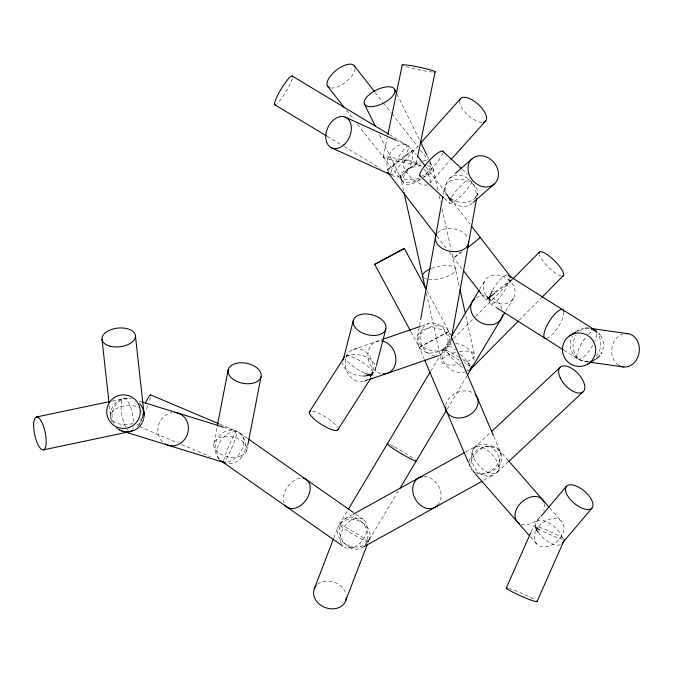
<?xml version="1.0" encoding="UTF-8"?>
<svg xmlns="http://www.w3.org/2000/svg" width="673" height="673" viewBox="0 0 673 673"><rect width="100%" height="100%" fill="white"/><g stroke="black" fill="none" stroke-linecap="round" stroke-linejoin="round"><path stroke-width="0.5" stroke-dasharray="3.37 2.52" d="M417.521 336.668L419.372 326.422M419.557 325.396L420.667 319.254M443.213 194.362L444.323 188.204M476.955 196.516L477.51 193.445M213.888 443.381L217.068 427.019M246.747 450.363L247.546 446.275M383.231 157.028L387.244 137.612M416.141 163.775L417.411 157.642M375.391 369.477L376.173 366.432M333.825 537.895L337.964 527.11M368.173 542.186L369.3 539.25M531.224 531.687L533.765 525.966M339.209 524.57L347.764 510.218M430.754 371.067L443.616 349.497M368.064 541.799A16.8 1.211 30.8 0 0 347.075 528.036A16.8 1.211 30.8 0 0 345.771 529.71A16.8 1.211 30.8 0 0 368.064 541.799L398.542 490.684M447.284 408.948L467.121 375.694M443.465 349.758L449.943 338.948M479.571 289.474L484.779 280.784M505.734 311.195L513.541 298.156M536.398 521.76L540.411 517.024M404.17 161.47L418.076 145.982M430.081 182.896L450.237 160.435M447.638 344.736L452.786 339.545M453.518 338.805L474.827 317.294M475.559 316.554L512.296 279.472M519.152 320.289L541.193 298.038M473.977 447.999L490.735 432.31M497.288 472.185L507.955 462.2M449.926 178.109L454.544 174.088M410.883 331.663L419.296 347.344L448.899 331.453L427.119 290.879M448.899 331.453L419.296 347.344M576.719 331.377L578.452 330.292M345.14 518.69L352.467 514.635M465.422 452.079L477.35 445.476M483.82 480.303L493.915 474.717M353.216 349.556L382.054 339.596M421.441 325.993L428.339 323.62M364.101 381.322L368.064 379.959M112.425 400.99L123.731 398.609M584.509 361.451L587.563 361.889M139.134 401.108L141.128 401.722M223.369 427.136L235.407 430.863M219.625 424.099L236.888 431.41M139.361 426.623L177.722 442.859M181.559 444.483L210.329 456.656M395.758 140.161L407.03 145.292M389.398 134.592L408.309 145.982M327.145 136.291L340.647 144.434M344.248 146.605L380.262 168.309M490.213 303.7L495.513 307.039M564.117 350.313L578.023 359.088M240.042 433.168L247.714 438.535M355.84 514.222L363.588 519.649M462.368 169.327L467.676 174.214M444.306 198.358L449.614 203.246M498.415 449.194L508.09 460.256M549.858 508.031L561.576 521.432M472.85 470.991L474.919 473.363M530.492 536.919L536.692 544.011M375.071 92.277L382.836 102.17M383.484 102.994L391.257 112.887M391.905 113.712L417.798 146.68M420.389 149.978L428.163 159.871M346.469 110.246L352.946 118.49M357.481 124.261L403.447 182.795M413.003 150.155A16.8 0.429 -37.6 0 1 393.057 165.97A16.8 0.429 -37.6 0 1 393.015 165.078A16.8 0.429 -37.6 0 1 413.003 150.155L416.2 154.302M425.807 166.769L448.218 195.851M453.981 203.33L469.99 224.101M436.962 236.29L445.93 247.925M449.135 252.081L462.469 269.385M482.061 294.808L485.847 299.729M396.994 94.17L419.977 140.977M427.33 155.959L428.709 158.769M429.172 159.703L431.931 165.322M379.555 134.878L401.621 179.817M449.64 333.017L450.464 334.935M493.839 436.541L501.208 453.804M418.556 345.779L424.276 359.172M468.829 463.504L470.057 466.389M433.193 168.999L437.955 190.425M439.09 195.532L440.453 201.656M442.043 208.798L451.129 249.624M452.037 253.704L459.306 286.42M465.876 315.94L474.482 354.629M400.359 176.149L403.766 191.452M426.438 293.369L441.614 361.569M109.337 405.525L110.599 416.898M442.893 153.158A16.8 3.592 -47.3 0 1 434.354 165.659A16.8 3.592 -47.3 0 1 422.333 175.754M472.034 181.491A16.8 3.592 -47.3 0 1 454.325 201.564M451.869 202.985A16.8 3.592 -47.3 0 1 449.396 201.269M451.751 196.617A16.8 3.592 -47.3 0 1 469.409 178.934M472.623 202.859A16.8 13.914 48.9 0 1 454.872 203.776M447.696 195.952A16.8 13.914 48.9 0 1 458.978 175.232A16.8 13.914 48.9 0 1 475.609 197.635M447.402 196.255A16.8 11.407 10.2 0 1 458.843 179.211A16.8 11.407 10.2 0 1 476.417 196.524M475.937 197.231A16.8 11.407 10.2 0 1 453.72 200.512M437.559 232.951A16.8 11.407 10.2 0 1 453.602 228.736A16.8 11.407 10.2 0 1 467.802 237.83M544.449 503.606A16.8 11.786 -41.2 0 1 543.767 510.748M539.914 517.192A16.8 11.786 -41.2 0 1 521.331 524.334M538.585 526.74A16.8 11.786 -41.2 0 1 562.88 523.258A16.8 11.786 -41.2 0 1 548.857 546.148A16.8 11.786 -41.2 0 1 535.607 531.611M560.441 544.676A16.8 7.925 40.2 0 1 538.98 533.496M535.531 526.665A16.8 7.925 40.2 0 1 546.745 521.878A16.8 7.925 40.2 0 1 562.737 538.779M562.586 539.384A16.8 1.439 23.9 0 1 540.747 530.358M534.362 526.665A16.8 1.439 23.9 0 1 537.576 526.614M539.132 527.136A16.8 1.439 23.9 0 1 563.57 538.518M508.763 588.252A16.8 1.439 23.9 0 1 535.186 599.963M563.856 312.045A16.8 5.258 -57.8 0 1 558.11 327.103A16.8 5.258 -57.8 0 1 547.056 338.267M596.858 334.17A16.8 5.258 -57.8 0 1 594.797 341.169M592.745 345.266A16.8 5.258 -57.8 0 1 577.451 358.591A16.8 5.258 -57.8 0 1 586.351 336.626M588.488 334.271A16.8 5.258 -57.8 0 1 593.022 330.805M588.623 361.485A16.8 16.547 58 0 1 572.622 336.046M576.5 331.621A16.8 16.547 58 0 1 583.987 328.315M600.568 335.516A16.8 16.547 58 0 1 602.226 351.483M599.231 336.424A16.8 13.771 -81.9 0 1 596.379 356.354M588.446 361.334A16.8 13.771 -81.9 0 1 574.784 353.737A16.8 13.771 -81.9 0 1 576.063 335.137M579.756 330.973A16.8 13.771 -81.9 0 1 583.39 328.878M618.529 365.195A16.8 13.771 -81.9 0 1 611.883 348.336A16.8 13.771 -81.9 0 1 622.979 334.027M388.666 171.884A16.8 11.777 -65.5 0 1 397.785 145.721A16.8 11.777 -65.5 0 1 412.128 159.821A16.8 11.777 -65.5 0 1 392.342 175.51M391.619 175.081A16.8 11.777 -65.5 0 1 390.929 174.585M390.887 172.507A16.8 2.785 -58.9 0 1 404.338 148.969A16.8 2.785 -58.9 0 1 405.44 155.766A16.8 2.785 -58.9 0 1 391.274 174.862M292.343 78.295A16.8 2.785 -58.9 0 1 285.806 92.058A16.8 2.785 -58.9 0 1 276.771 103.995M462.561 251.509A16.8 0.429 -37.6 0 1 453.661 257.902A16.8 0.429 -37.6 0 1 460.525 252.106M432.571 72.011A16.8 1.329 11.7 0 1 405.558 66.551M381.011 373.599A16.8 13.611 71 0 1 367.921 355.302A16.8 13.611 71 0 1 380.96 340.959M368.358 378.975A16.8 13.611 71 0 1 346.301 369.864A16.8 13.611 71 0 1 357.691 348.799A16.8 13.611 71 0 1 372.808 370.739M346.065 356.85A16.8 10.23 14.5 0 1 367.71 357.733A16.8 10.23 14.5 0 1 374.011 372.102M362.411 376.03A16.8 10.23 14.5 0 1 342.658 362.537M364.724 373.128A16.8 4.248 32.6 0 1 345.257 358.473M345.821 355.664A16.8 4.248 32.6 0 1 358.995 360.232A16.8 4.248 32.6 0 1 372.32 371.033M312.398 411.161A16.8 4.248 32.6 0 1 326.069 417.31A16.8 4.248 32.6 0 1 337.215 427.103M476.139 297.819A16.8 13.553 30.9 0 1 485.469 295.935M492.207 297.92A16.8 13.553 30.9 0 1 502.134 309.302M486.091 295.472A16.8 13.553 30.9 0 1 495.05 275.021A16.8 13.553 30.9 0 1 515.089 293.563A16.8 13.553 30.9 0 1 492.123 301.058M512.372 279.362A16.8 0.429 -37.6 0 1 495.698 292.646M486.217 299.561A16.8 0.429 -37.6 0 1 486.301 299.224M495.118 292.074A16.8 0.429 -37.6 0 1 512.288 279.278M509.158 277.663A16.8 5.258 -57.8 0 1 499.534 297.861A16.8 5.258 -57.8 0 1 489.153 301.277M492.855 289.827A16.8 5.258 -57.8 0 1 507.366 275.005M429.34 163.135A16.8 7.437 -26.1 0 1 423.855 177.092M420.776 178.875A16.8 7.437 -26.1 0 1 401.344 178.488A16.8 7.437 -26.1 0 1 420.406 163.337M429.761 161.924A16.8 7.596 -38.1 0 1 422.989 177.285M420.171 179.523A16.8 7.596 -38.1 0 1 402.748 180.305A16.8 7.596 -38.1 0 1 420.314 161.798M423.115 160.931A16.8 7.596 -38.1 0 1 427.086 160.679M355.033 68.722A16.8 7.596 -38.1 0 1 345.855 81.988A16.8 7.596 -38.1 0 1 330.712 88.012M431.41 268.451A16.8 6.175 -12.5 0 1 452.382 266.348A16.8 6.175 -12.5 0 1 450.439 274.946A16.8 6.175 -12.5 0 1 428.92 279.497M426.564 279.093A16.8 6.175 -12.5 0 1 424.57 278.361M427.574 165.743A16.8 6.175 -12.5 0 1 423.586 177.016M419.086 178.379A16.8 6.175 -12.5 0 1 400.418 175.014A16.8 6.175 -12.5 0 1 422.551 165.558M427.54 184.865A16.8 7.496 41.9 0 1 409.739 176.183A16.8 7.496 41.9 0 1 404.675 160.965A16.8 7.496 41.9 0 1 421.517 166.753M424.083 169.243A16.8 7.496 41.9 0 1 429.929 182.728M481.885 122.368A16.8 7.496 41.9 0 1 467.466 114.847A16.8 7.496 41.9 0 1 459.625 101.472M450.742 340.496A16.8 11.407 10.2 0 1 448.487 346.57M443.7 349.716A16.8 11.407 10.2 0 1 419.447 343.466A16.8 11.407 10.2 0 1 427.978 328.113A16.8 11.407 10.2 0 1 450.212 338.014M445.762 405.297A16.8 12.88 -23.1 0 1 456.614 392.712A16.8 12.88 -23.1 0 1 473.321 393.183M474.036 393.688A16.8 12.88 -23.1 0 1 474.776 394.311M444.003 348.378A16.8 12.88 -23.1 0 1 419.742 347.924A16.8 12.88 -23.1 0 1 428.962 327.583A16.8 12.88 -23.1 0 1 450.161 334.784M450.027 339.537A16.8 12.88 -23.1 0 1 447.882 344.265M435.044 355.857A16.8 13.611 71 0 1 420.12 336.811A16.8 13.611 71 0 1 435.81 323.427A16.8 13.611 71 0 1 447.755 345.022M445.837 350.086A16.8 13.611 71 0 1 439.864 355.176M142.928 417.21A16.8 9.405 -6.3 0 1 142.466 417.866M141.919 418.505A16.8 9.405 -6.3 0 1 139.858 420.314M133.027 423.468A16.8 9.405 -6.3 0 1 112.744 420.793A16.8 9.405 -6.3 0 1 116.732 408.503A16.8 9.405 -6.3 0 1 138.344 407.098M111.735 421.374A16.8 16.791 -48.1 0 1 130.377 398.517M162.504 441.841A16.8 15.126 -72.8 0 1 158.719 424.579A16.8 15.126 -72.8 0 1 171.775 412.717M142.567 413.5A16.8 15.126 -72.8 0 1 141.776 419.397M141.389 420.532A16.8 15.126 -72.8 0 1 140.935 421.635M139.816 423.746A16.8 15.126 -72.8 0 1 136.846 427.397M113.611 423.317A16.8 15.126 -72.8 0 1 115.091 405.811A16.8 15.126 -72.8 0 1 130.057 398.492M131.117 398.677A16.8 15.126 -72.8 0 1 132.16 398.946M127.937 430.114A16.8 5.359 78.1 0 1 127.037 429.012M125.708 426.842A16.8 5.359 78.1 0 1 121.09 404.717A16.8 5.359 78.1 0 1 127.702 401.251A16.8 5.359 78.1 0 1 133.582 422.72M133.254 427.33A16.8 5.359 78.1 0 1 132.901 428.76M469.409 461.787A16.8 12.88 -23.1 0 1 494.024 447.36A16.8 12.88 -23.1 0 1 494.159 470.065A16.8 12.88 -23.1 0 1 469.418 463.689M423.923 476.551A16.8 13.325 61 0 1 438.687 486.36A16.8 13.325 61 0 1 438.712 503.984M476.282 473.472A16.8 11.786 -41.2 0 1 480 449.572A16.8 11.786 -41.2 0 1 500.375 456.799A16.8 11.786 -41.2 0 1 477.132 473.775M459.524 351.533A16.8 6.175 -12.5 0 1 474.297 353.99A16.8 6.175 -12.5 0 1 464.606 362.629M461.249 363.672A16.8 6.175 -12.5 0 1 441.799 362.209A16.8 6.175 -12.5 0 1 456.008 352.231M468.501 370.327A16.8 4.459 44.7 0 1 466.869 369.94M462.486 367.584A16.8 4.459 44.7 0 1 446.241 349.699M445.711 347.529A16.8 4.459 44.7 0 1 445.812 346.763A16.8 13.553 30.9 0 0 445.198 347.436M448.639 346.065A16.8 4.459 44.7 0 1 455.301 349.817M460.542 354.309A16.8 4.459 44.7 0 1 469.855 366.499M561.316 276.073A16.8 4.459 44.7 0 1 548.857 267.703A16.8 4.459 44.7 0 1 539.325 254.899M390.037 444.718A16.8 1.211 30.8 0 1 390.668 445.013M391.249 445.29A16.8 1.211 30.8 0 1 393.722 446.552M394.471 446.948A16.8 1.211 30.8 0 1 413.155 458.363M470.427 366.154A16.8 1.211 30.8 0 1 464.437 363.142M459.508 360.366A16.8 1.211 30.8 0 1 444.079 349.464M445.669 350.044A16.8 1.211 30.8 0 1 458.65 357.043M462.696 359.517A16.8 1.211 30.8 0 1 471.007 365.145M468.576 370.604A16.8 13.553 30.9 0 1 467.685 371.092M465.766 371.866A16.8 13.553 30.9 0 1 446.771 366.28A16.8 13.553 30.9 0 1 443.97 348.934M448.411 345.106A16.8 13.553 30.9 0 1 452.399 343.827M455.714 343.634A16.8 13.553 30.9 0 1 474.053 360.762M240.227 456.336A16.8 10.171 11 0 1 213.997 446.805A16.8 10.171 11 0 1 234.675 437.467A16.8 10.171 11 0 1 242.835 455.158M218.944 458.717A16.8 15.126 -72.8 0 1 219.078 436.331A16.8 15.126 -72.8 0 1 239.554 433.025A16.8 15.126 -72.8 0 1 243.315 454.78M242.036 456.79A16.8 15.126 -72.8 0 1 226.263 463.167M284.124 503.101A16.8 11.365 -55 0 1 287.354 487.067A16.8 11.365 -55 0 1 301.235 478.175M219.381 459.491A16.8 11.365 -55 0 1 226.279 434.901A16.8 11.365 -55 0 1 243.719 441.547A16.8 11.365 -55 0 1 226.204 462.082M223.722 460.584A16.8 1.708 -67.1 0 1 233.06 436.928A16.8 1.708 -67.1 0 1 235.743 437.383A16.8 1.708 -67.1 0 1 225.27 460.854M150.491 397.179A16.8 1.708 -67.1 0 1 148.817 402.698M147.707 405.735A16.8 1.708 -67.1 0 1 145.503 411.195M143.113 416.545A16.8 1.708 -67.1 0 1 141.717 419.422M141.271 420.289A16.8 1.708 -67.1 0 1 140.842 421.113M140.421 421.878A16.8 1.708 -67.1 0 1 137.418 424.066M141.599 411.708A16.8 1.708 -67.1 0 1 142.053 410.606M363.664 546.543A16.8 13.325 61 0 1 353.603 548.924M346.797 545.483A16.8 13.325 61 0 1 341.337 522.576A16.8 13.325 61 0 1 361.065 521.382A16.8 13.325 61 0 1 365.582 544.348M317.698 584.223A16.8 13.435 21 0 1 334.801 582.423A16.8 13.435 21 0 1 346.2 595.26M349.893 546.106A16.8 13.435 21 0 1 338.351 526.236A16.8 13.435 21 0 1 361.729 522.231A16.8 13.435 21 0 1 366.617 543.237M365.86 543.902A16.8 13.435 21 0 1 365.052 544.507M363.26 545.542A16.8 13.435 21 0 1 355.714 547.09M352.206 546.703A16.8 13.435 21 0 1 351.045 546.442M341.177 543.414A16.8 11.365 -55 0 1 349.918 520.978A16.8 11.365 -55 0 1 366.802 525.268A16.8 11.365 -55 0 1 354.856 546.888M347.445 548.302A16.8 11.365 -55 0 1 343.07 546.182M390.508 159.636A16.8 1.329 11.7 0 0 416.107 163.867A16.8 1.329 11.7 0 0 392.452 157.701A16.8 1.329 11.7 0 0 390.508 159.636M474.154 458.49A16.8 8.631 46.9 0 0 496.834 472.597A16.8 8.631 46.9 0 0 485.906 449.194A16.8 8.631 46.9 0 0 474.154 458.49M471.42 457.396A16.8 13.325 61 0 0 493.065 475.146A16.8 13.325 61 0 0 492.409 447.738A16.8 13.325 61 0 0 471.42 457.396"/><path stroke-width="1.01" d="M420.667 319.254L442.842 196.407M451.045 340.084L476.585 198.569M217.27 426.001L228.189 369.771M247.74 445.257L261.048 376.762A16.8 10.171 11 0 0 238.503 362.957A16.8 10.171 11 0 0 234.313 380.085A16.8 10.171 11 0 0 261.048 376.762M387.884 134.541L402.244 65.062M417.622 156.624L435.153 71.809M343.112 360.072L353.317 320.508M376.434 365.422L385.856 328.904A16.8 10.23 14.5 0 0 363.664 314.03A16.8 10.23 14.5 0 0 359.239 331.183A16.8 10.23 14.5 0 0 385.856 328.904M314.257 588.875L333.455 538.88M345.594 601.006L367.424 544.146M506.281 588L530.804 532.646M537.02 601.519L564.083 540.436M348.303 509.326L430.215 371.967M400.141 488.001L446.207 410.749M467.651 374.794L472.48 366.701M451.566 336.239L472.076 301.992M472.286 301.639L479.05 290.341M472.631 366.44L504.691 312.928M309.513 411.725L344.425 357.085M337.779 429.887L371.008 377.889M541.084 516.233L566.489 486.2M562.535 542.892L591.954 508.115A16.8 7.925 40.2 0 0 577.484 486.613A16.8 7.925 40.2 0 0 568.231 496.75A16.8 7.925 40.2 0 0 591.954 508.115M420.852 142.878L460.483 98.738M450.935 159.661L485.704 120.938M513.028 278.731L539.477 252.03M469.922 369.982L518.42 321.029M541.925 297.298L563.234 275.787M491.5 431.595L560.087 367.382M508.721 461.485L583.398 391.56M455.31 173.415L472.236 158.66M473.439 202.194L494.201 184.091A16.8 13.914 48.9 0 0 486.865 157.154A16.8 13.914 48.9 0 0 468.593 172.877A16.8 13.914 48.9 0 0 494.201 184.091M410.387 330.746L374.735 264.346L404.347 248.463L426.127 289.037M404.296 248.497L374.768 264.346M569.652 335.802L575.718 332.008M587.529 364.236A16.8 16.547 58 0 0 587.268 335.255A16.8 16.547 58 0 0 562.468 349.624A16.8 16.547 58 0 0 587.529 364.236L595.462 359.264M353.384 514.122L418.421 478.116M418.631 477.99L464.505 452.584M363.967 546.661L481.986 481.321M383.038 339.251L420.457 326.338M368.989 379.639L438.88 355.521M36.376 417.024L109.346 401.646M43.493 449.858L130.856 431.443M591.298 328.474L627.892 333.665M589.598 362.175L623.139 366.928M142.129 402.025L177.992 413.113M178.219 413.18L223.369 427.136M124.421 431.721L122.427 431.107A16.8 15.126 -72.8 0 1 121.401 430.754M126.406 432.344L225.228 462.881M150.575 394.883L218.666 423.696M219.92 460.711L223.756 462.334A16.8 1.708 -67.1 0 1 223.604 462.057M345.14 117.085L395.573 140.068M331.217 147.648L390.433 174.635M292.166 75.99L388.498 134.045M274.929 104.82L326.245 135.753M387.463 172.65L390.172 174.273M508.098 275.249L594.015 329.459M496.396 307.595L563.242 349.767M248.564 439.133L306.518 479.698M306.08 479.403L353.249 512.414M221.442 461.173L342.624 545.971M442.674 151.173L461.611 168.629M420.07 176.023L443.549 197.66M508.78 461.047L549.168 507.249M475.609 474.154L517.049 521.55M517.394 521.937L529.113 535.338M354.351 65.895L374.424 91.452M327.692 86.346L344.526 107.773M417.479 155.968L425.168 165.937M471.268 225.766L511.202 277.57M387.656 172.313L436.323 235.457M463.731 271.026L481.422 293.983M394.698 89.484A16.8 7.437 -26.1 0 1 374.508 106.284A16.8 7.437 -26.1 0 1 369.435 94.43A16.8 7.437 -26.1 0 1 394.698 89.484L396.54 93.227M420.44 141.919L426.875 155.026M364.387 103.978L375.425 126.448M451.28 336.845L493.427 435.582M424.688 360.131L468.416 462.544M459.987 289.474L465.194 312.886M403.993 192.478L425.084 287.262M135.391 335.575L143.988 413.155M101.993 339.318L108.992 402.42M420.962 176.175A16.8 3.592 -47.3 0 1 428.39 161.537A16.8 3.592 -47.3 0 1 443.053 151.896M449.791 200.159A16.8 3.592 -47.3 0 1 450.817 198.148M452.937 202.396A16.8 13.914 48.9 0 1 448.268 196.996M452.668 200.032A16.8 11.407 10.2 0 1 448.134 196.979M468.686 241.843A16.8 11.407 10.2 0 1 448.698 250.987A16.8 11.407 10.2 0 1 436.592 234.238M519.396 523.501A16.8 11.786 -41.2 0 1 522.029 501.831A16.8 11.786 -41.2 0 1 543.927 501.923M536.078 530.602A16.8 11.786 -41.2 0 1 537.87 527.674M538.341 532.604A16.8 7.925 40.2 0 1 535.742 527.455M562.502 542.732A16.8 7.925 40.2 0 1 562.216 543.237M564.47 539.351A16.8 1.439 23.9 0 1 564.336 539.628M539.847 529.895A16.8 1.439 23.9 0 1 535.599 527.523M536.692 601.039A16.8 1.439 23.9 0 1 520.465 595.807A16.8 1.439 23.9 0 1 507.282 587.891M546.182 338.452A16.8 5.258 -57.8 0 1 549.286 321.366A16.8 5.258 -57.8 0 1 563.553 310.665M563.671 310.993A16.8 5.258 -57.8 0 1 563.789 311.49M594.091 330.426A16.8 5.258 -57.8 0 1 595.403 330.409M585.157 328.163A16.8 16.547 58 0 1 588.715 328.222M591.045 328.685A16.8 16.547 58 0 1 596.404 331.242M599.088 333.631A16.8 16.547 58 0 1 599.862 334.548M601.729 352.559A16.8 16.547 58 0 1 601.157 353.603M599.803 355.537A16.8 16.547 58 0 1 596.328 358.726M591.18 328.634A16.8 13.771 -81.9 0 1 595.512 331.166M596.261 331.89A16.8 13.771 -81.9 0 1 596.959 332.681M625.932 333.556A16.8 13.771 -81.9 0 1 639.148 352.257A16.8 13.771 -81.9 0 1 621.229 366.482M620.296 366.137A16.8 13.771 -81.9 0 1 619.396 365.708M275.669 104.736A16.8 2.785 -58.9 0 1 281.289 88.76A16.8 2.785 -58.9 0 1 292.545 76.89M479.386 237.863A16.8 0.429 -37.6 0 1 467.23 247.95M402.925 65.584A16.8 1.329 11.7 0 1 418.648 67.073A16.8 1.329 11.7 0 1 434.506 72.061M381.81 341.051A16.8 13.611 71 0 1 395.884 358.945A16.8 13.611 71 0 1 382.853 373.877M372.573 371.833A16.8 13.611 71 0 1 370.377 376.712M373.473 372.674A16.8 10.23 14.5 0 1 363.555 376.03M372.421 374.895A16.8 4.248 32.6 0 1 365.649 373.523M337.972 428.937A16.8 4.248 32.6 0 1 320.718 423.973A16.8 4.248 32.6 0 1 310.766 411.11M502.209 316.352A16.8 13.553 30.9 0 1 479.126 321.593A16.8 13.553 30.9 0 1 474.844 298.728M502.521 314.989A16.8 13.553 30.9 0 1 502.319 315.957M491.122 300.41A16.8 13.553 30.9 0 1 486.789 296.398M494.79 293.335A16.8 0.429 -37.6 0 1 487.176 298.921M489.153 300.646A16.8 5.258 -57.8 0 1 492.316 290.862M329.459 87.683A16.8 7.596 -38.1 0 1 335.726 70.631A16.8 7.596 -38.1 0 1 354.839 66.888M422.938 276.99A16.8 6.175 -12.5 0 1 430.384 268.872M459.659 100.824A16.8 7.496 41.9 0 1 477.376 103.625A16.8 7.496 41.9 0 1 484.409 121.922M483.853 122.133A16.8 7.496 41.9 0 1 483.248 122.276M446.376 348.353A16.8 11.407 10.2 0 1 444.651 349.312M475.449 394.975A16.8 12.88 -23.1 0 1 466.591 416.452A16.8 12.88 -23.1 0 1 445.619 407.115M447.503 346.115A16.8 13.611 71 0 1 447.183 347.167M143.669 411.842A16.8 9.405 -6.3 0 1 143.837 415.182M139.656 403.649A16.8 16.791 -48.1 0 1 143.803 418.101M143.542 419.271A16.8 16.791 -48.1 0 1 142.769 421.542M142.264 422.627A16.8 16.791 -48.1 0 1 128.989 431.738M127.786 431.814A16.8 16.791 -48.1 0 1 126.591 431.814M125.397 431.721A16.8 16.791 -48.1 0 1 123.041 431.284M121.889 430.939A16.8 16.791 -48.1 0 1 120.77 430.51M119.685 430.005A16.8 16.791 -48.1 0 1 118.633 429.424M117.632 428.768A16.8 16.791 -48.1 0 1 116.673 428.045M174.803 412.549A16.8 15.126 -72.8 0 1 187.767 432.983A16.8 15.126 -72.8 0 1 166.239 444.491M166.029 444.382A16.8 15.126 -72.8 0 1 165.087 443.86M129.965 431.233A16.8 15.126 -72.8 0 1 128.88 431.469M126.701 431.687A16.8 15.126 -72.8 0 1 123.47 431.376M120.417 430.325A16.8 15.126 -72.8 0 1 119.458 429.811M132.169 430.384A16.8 5.359 78.1 0 1 130.082 431.477M438.115 504.767A16.8 13.325 61 0 1 415.359 499.24A16.8 13.325 61 0 1 422.223 476.711M470.242 367.677A16.8 4.459 44.7 0 1 470.133 369.738M539.014 253.342A16.8 4.459 44.7 0 1 554.283 260.535A16.8 4.459 44.7 0 1 562.249 276.14M415.99 460.669A16.8 1.211 30.8 0 1 400.57 453.181A16.8 1.211 30.8 0 1 388.136 443.944M472.421 366.465A16.8 1.211 30.8 0 1 471.361 366.533M473.069 365.574A16.8 13.553 30.9 0 1 470.898 368.762M242.019 455.596A16.8 10.171 11 0 1 241.153 455.991M303.531 478.377A16.8 11.365 -55 0 1 306.24 499.728A16.8 11.365 -55 0 1 285.167 505.137M225.304 462.099A16.8 11.365 -55 0 1 224.429 462.031M222.771 461.67A16.8 11.365 -55 0 1 222.006 461.384M145.376 403.152A16.8 1.708 -67.1 0 1 150.744 395.413M350.583 547.889A16.8 13.325 61 0 1 348.639 546.829M346.334 597.237A16.8 13.435 21 0 1 326.186 607.862A16.8 13.435 21 0 1 315.115 587.159M315.654 586.351A16.8 13.435 21 0 1 316.268 585.594M353.897 547.326A16.8 11.365 -55 0 1 351.045 548.201M343.953 144.796A16.8 11.777 -65.5 0 0 345.905 117.439A16.8 11.777 -65.5 0 0 325.825 135.399A16.8 11.777 -65.5 0 0 343.953 144.796M110.221 346.233A16.8 9.405 -6.3 0 0 135.424 336.248A16.8 9.405 -6.3 0 0 110.431 329.863A16.8 9.405 -6.3 0 0 110.221 346.233M128.333 427.725A16.8 16.791 -48.1 0 0 135.029 399.409A16.8 16.791 -48.1 0 0 107.167 407.779A16.8 16.791 -48.1 0 0 128.333 427.725M33.65 425.403A16.8 5.359 78.1 0 0 43.114 449.917A16.8 5.359 78.1 0 0 43.038 425A16.8 5.359 78.1 0 0 33.65 425.403M560.264 377.873A16.8 8.631 46.9 0 0 582.944 391.98A16.8 8.631 46.9 0 0 572.025 368.568A16.8 8.631 46.9 0 0 560.264 377.873"/></g></svg>
